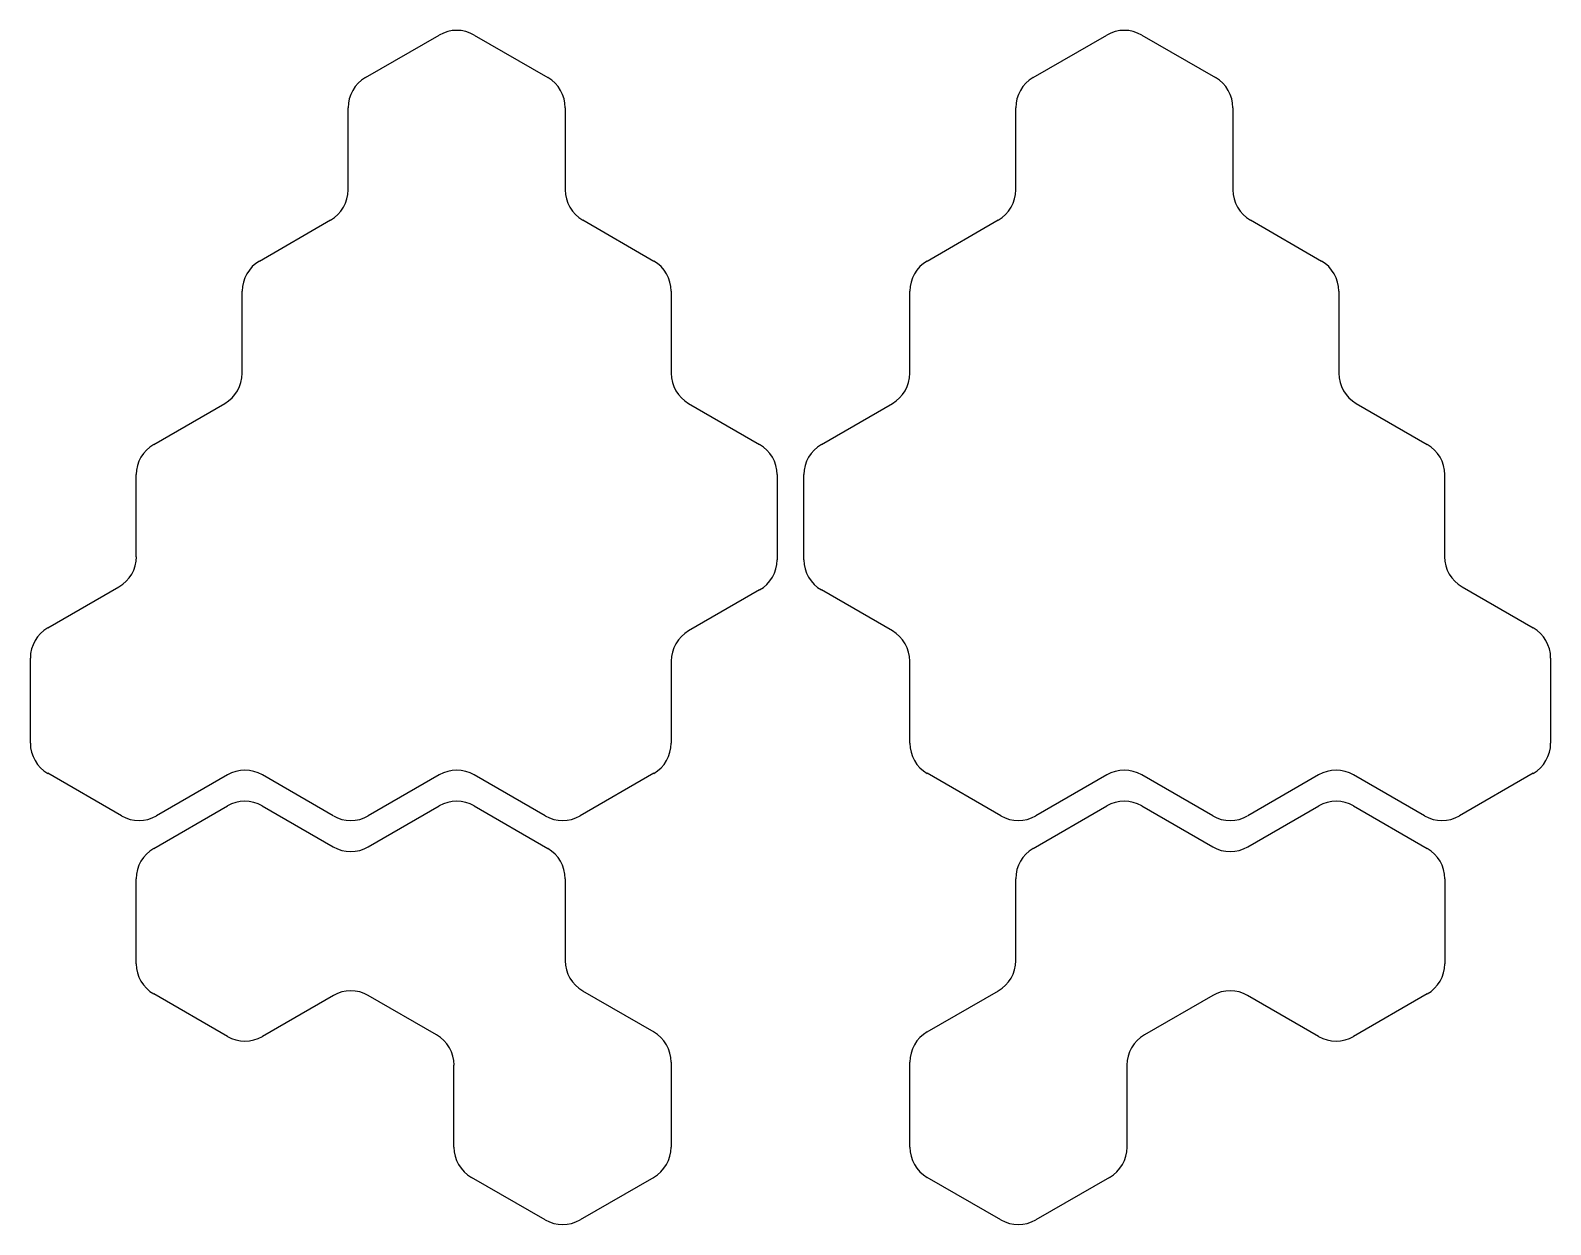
# Model space of a CAD drawing. Header units: millimetres. Extents: x 177 to 331, y -180 to -59.
import ezdxf

# ---------------------------------------------------------------- set-up
doc = ezdxf.new("R2010")
doc.units = ezdxf.units.MM

msp = doc.modelspace()

# ---------------------------------------------------------------- linework, layer by layer
for p, q in [((210.86, -63.76), (218.35, -59.44)), ((221.89, -59.44), (229.37, -63.76)), ((278.63, -63.76), (286.11, -59.44)), ((289.65, -59.44), (297.14, -63.76)), ((209.09, -75.15), (209.09, -66.82)), ((231.14, -66.82), (231.14, -75.15)), ((276.86, -75.15), (276.86, -66.82)), ((298.91, -66.82), (298.91, -75.15)), ((200.11, -82.38), (207.32, -78.21)), ((232.91, -78.21), (240.12, -82.38)), ((267.88, -82.38), (275.09, -78.21)), ((300.68, -78.21), (307.89, -82.38)), ((198.34, -93.77), (198.34, -85.44)), ((241.89, -85.44), (241.89, -93.77)), ((266.11, -93.77), (266.11, -85.44)), ((309.66, -85.44), (309.66, -93.77)), ((189.36, -101), (196.57, -96.83)), ((243.66, -96.83), (250.87, -101)), ((257.13, -101), (264.34, -96.83)), ((311.43, -96.83), (318.64, -101)), ((187.59, -112.39), (187.59, -104.06)), ((252.64, -104.06), (252.64, -112.7)), ((255.36, -112.7), (255.36, -104.06)), ((320.4, -104.06), (320.4, -112.39)), ((178.61, -119.62), (185.83, -115.45)), ((322.17, -115.45), (329.39, -119.62)), ((250.87, -115.76), (243.66, -119.93)), ((264.34, -119.93), (257.13, -115.76)), ((176.84, -131.32), (176.84, -122.68)), ((241.89, -122.99), (241.89, -131.32)), ((266.11, -131.32), (266.11, -122.99)), ((331.15, -122.68), (331.15, -131.32)), ((186.09, -138.7), (178.61, -134.38)), ((196.84, -134.54), (189.64, -138.7)), ((207.59, -138.7), (200.39, -134.54)), ((218.35, -134.54), (211.14, -138.7)), ((229.1, -138.7), (221.89, -134.54)), ((240.12, -134.38), (232.64, -138.7)), ((275.36, -138.7), (267.88, -134.38)), ((286.11, -134.54), (278.9, -138.7)), ((296.86, -138.7), (289.65, -134.54)), ((307.61, -134.54), (300.41, -138.7)), ((318.36, -138.7), (311.16, -134.54)), ((329.39, -134.38), (321.91, -138.7)), ((189.36, -142.01), (196.84, -137.69)), ((200.38, -137.69), (207.59, -141.86)), ((211.13, -141.86), (218.34, -137.69)), ((221.89, -137.69), (229.37, -142.01)), ((278.63, -142.01), (286.11, -137.69)), ((289.66, -137.69), (296.87, -141.86)), ((300.41, -141.86), (307.62, -137.69)), ((311.16, -137.69), (318.64, -142.01)), ((187.59, -153.71), (187.59, -145.08)), ((231.13, -145.08), (231.13, -153.4)), ((276.87, -153.4), (276.87, -145.08)), ((320.41, -145.08), (320.41, -153.71)), ((196.85, -161.1), (189.36, -156.78)), ((207.6, -156.94), (200.39, -161.1)), ((218.08, -160.94), (211.14, -156.94)), ((232.9, -156.47), (240.12, -160.63)), ((267.88, -160.63), (275.1, -156.47)), ((296.86, -156.94), (289.92, -160.94)), ((307.61, -161.1), (300.4, -156.94)), ((318.64, -156.78), (311.15, -161.1)), ((219.84, -172.33), (219.84, -164.01)), ((241.88, -163.7), (241.88, -172.33)), ((266.12, -172.33), (266.12, -163.7)), ((288.15, -164.01), (288.15, -172.33)), ((229.09, -179.72), (221.61, -175.4)), ((240.12, -175.4), (232.64, -179.72)), ((275.36, -179.72), (267.88, -175.4)), ((286.39, -175.4), (278.91, -179.72))]:
    msp.add_line(p, q)
for centre, start, end in [((220.12, -62.5), 60.0006, 120), ((287.88, -62.5), 60, 119.9994), ((212.63, -66.82), 120, 179.9994), ((227.6, -66.82), 359.9994, 60.0006), ((280.4, -66.82), 119.9994, 180.0006), ((295.37, -66.82), 0.0006, 60), ((205.55, -75.15), 299.9994, 359.9994), ((234.68, -75.15), 179.9994, 240.0006), ((273.32, -75.15), 299.9994, 0.0006), ((302.45, -75.15), 180.0006, 240.0006), ((201.88, -85.44), 119.9994, 180.0006), ((238.35, -85.44), 359.9994, 60.0006), ((269.65, -85.44), 119.9994, 180.0006), ((306.12, -85.44), 359.9994, 60.0006), ((194.8, -93.77), 300.0006, 0.0006), ((245.43, -93.77), 179.9994, 240.0006), ((262.57, -93.77), 299.9994, 0.0006), ((313.2, -93.77), 179.9994, 239.9994), ((191.13, -104.06), 120.0006, 180), ((249.1, -104.06), 359.9994, 60.0006), ((258.9, -104.06), 119.9994, 180.0006), ((316.87, -104.06), 0, 59.9994), ((184.06, -112.39), 300.0006, 0), ((323.94, -112.39), 180, 239.9994), ((249.1, -112.7), 300, 359.9994), ((258.9, -112.7), 180.0006, 240), ((180.38, -122.68), 120.0006, 180), ((245.43, -122.99), 120, 180.0006), ((262.57, -122.99), 359.9994, 60), ((327.62, -122.68), 0, 59.9994), ((180.38, -131.32), 180, 239.9994), ((238.35, -131.32), 299.9994, 0.0006), ((269.65, -131.32), 179.9994, 240.0006), ((327.62, -131.32), 300.0006, 0), ((198.62, -137.61), 59.9994, 120.0006), ((220.12, -137.61), 60, 120.0006), ((287.88, -137.61), 59.9994, 120), ((309.38, -137.61), 59.9994, 120.0006), ((198.61, -140.76), 60, 119.9994), ((220.12, -140.76), 59.9994, 120.0006), ((287.88, -140.76), 59.9994, 120.0006), ((309.39, -140.76), 60.0006, 120), ((187.87, -135.64), 239.9994, 300.0006), ((209.37, -135.64), 239.9994, 300.0006), ((230.87, -135.64), 240, 299.9994), ((277.13, -135.64), 240.0006, 300), ((298.63, -135.64), 239.9994, 300.0006), ((320.13, -135.64), 239.9994, 300.0006), ((209.36, -138.79), 240, 300.0006), ((298.64, -138.79), 239.9994, 300), ((191.13, -145.08), 119.9994, 180.0006), ((227.59, -145.08), 0, 59.9994), ((280.4, -145.08), 120.0006, 180), ((316.87, -145.08), 359.9994, 60.0006), ((191.13, -153.71), 180.0006, 240), ((234.68, -153.4), 180, 239.9994), ((273.32, -153.4), 300.0006, 0), ((316.87, -153.71), 300, 359.9994), ((209.37, -160), 59.9994, 119.9994), ((298.63, -160), 60.0006, 120.0006), ((198.62, -158.03), 240, 299.9994), ((216.31, -164.01), 0, 59.9994), ((238.34, -163.7), 0, 59.9994), ((269.65, -163.7), 120.0006, 180), ((291.69, -164.01), 120.0006, 180), ((309.38, -158.03), 240.0006, 300), ((223.38, -172.33), 180, 239.9994), ((238.34, -172.33), 300.0006, 0), ((269.65, -172.33), 180, 239.9994), ((284.62, -172.33), 300.0006, 0), ((230.87, -176.65), 239.9994, 300.0006), ((277.13, -176.65), 239.9994, 300.0006)]:
    msp.add_arc(centre, 3.54, start, end)

doc.saveas('drawing.dxf')
